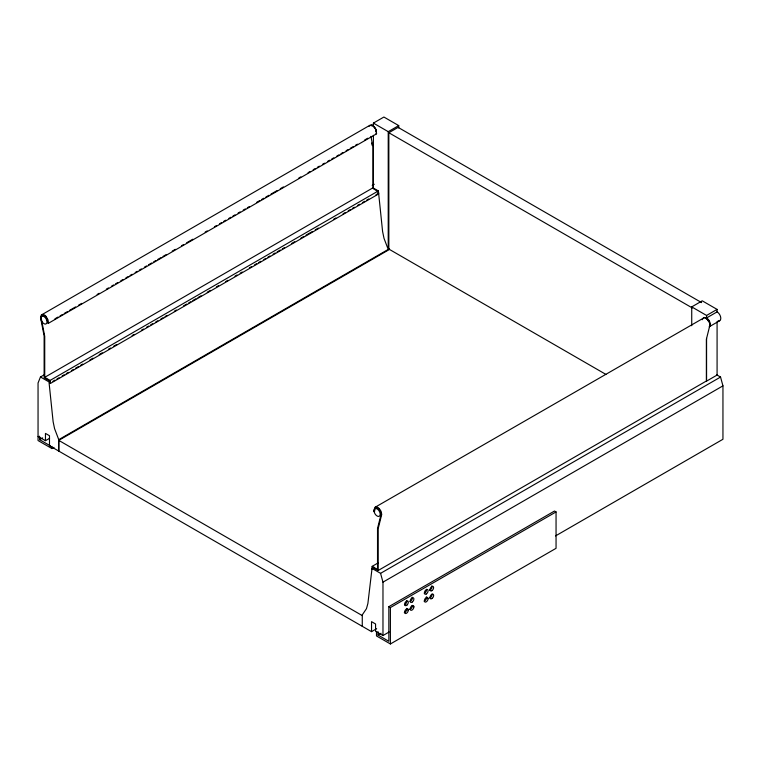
<?xml version="1.0" encoding="UTF-8"?>
<svg xmlns="http://www.w3.org/2000/svg" width="761" height="761" viewBox="0 0 761 761"><rect width="100%" height="100%" fill="white"/><g stroke="black" fill="none" stroke-linecap="round" stroke-linejoin="round"><path stroke-width="1.14" d="M54.012 447.392L51.957 448.571L38.05 440.543L38.05 383.002L40.457 376.98L48.989 381.908L53.127 421.718L54.554 428.586L58.759 439.658L58.759 451.073L58.759 440.372L389.48 249.427M372.158 566.355L371.844 569.019L372.452 569.371L372.681 567.383L378.131 570.522L706.37 381.023L706.37 339.32L709.965 324.88L709.204 321.637L707.597 319.24A5.46 3.149 60 0 0 704.581 317.47L374.726 507.482L373.927 511.306L374.526 511.649L375.087 508.319L376.4 507.758A4.623 2.663 60 0 1 378.949 509.08L380.367 511.05L381.137 514.036L377.523 528.476L377.523 569.466L372.158 566.355L378.331 562.798M374.089 567.23L372.034 568.419L367.896 603.444L366.469 608.676L362.265 614.878L362.265 626.303M702.165 319.734L703.687 317.556M369.018 126.288L371.13 124.975A5.46 3.149 60 0 1 374.146 126.697L376.286 130.426L376.562 133.822L48.333 323.33L47.734 322.978L47.172 318.992L45.86 316.918A4.623 2.663 60 0 0 43.31 315.301L41.893 315.634L41.123 317.737L44.728 336.343L44.728 377.323L50.102 380.424L50.416 383.449L378.645 193.941L378.341 190.925L372.966 187.824L44.728 377.323M370.246 125.08L41.284 315.035L40.523 317.394L44.128 335.991L44.128 377.684L49.579 380.833L50.416 383.449M371.539 125.099A5.241 3.025 60 0 1 373.394 125.594L373.394 123.101L383.896 117.032L398.735 125.594L398.735 127.953M54.935 318.821L58.026 317.042M60.081 315.853L62.145 314.664M64.2 313.475L67.282 311.696M69.346 310.507L75.52 306.94M78.602 305.161L81.693 303.382M97.123 294.469L99.187 293.28M106.388 289.123L108.443 287.934M111.534 286.155L113.589 284.966M115.643 283.777L117.708 282.588M120.79 280.799L122.844 279.62M125.936 277.832L127.991 276.643M130.055 275.453L132.11 274.274M135.192 272.486L137.256 271.296M139.311 270.107L141.365 268.918M144.457 267.14L146.512 265.95M148.576 264.761L151.658 262.983M153.712 261.794L155.777 260.604M157.831 259.415L160.923 257.637M162.978 256.447L166.06 254.669M172.233 251.101L175.325 249.323M181.499 245.755L183.553 244.566M186.645 242.788L192.818 239.22M205.166 232.095L207.22 230.906M214.421 226.749L216.485 225.56M219.568 223.772L221.622 222.583M223.686 221.394L225.741 220.214M228.833 218.426L230.887 217.237M232.942 216.048L235.006 214.868M238.088 213.08L240.143 211.891M243.235 210.112L245.289 208.923M247.354 207.734L249.408 206.545M256.609 202.388L259.701 200.609M261.755 199.42L263.81 198.231M265.874 197.042L268.956 195.263M271.021 194.074L277.194 190.507M280.276 188.728L283.368 186.94M298.797 178.036L300.852 176.847M308.062 172.69L310.117 171.501M313.199 169.713L315.263 168.523M317.318 167.344L319.373 166.155M322.464 164.366L324.519 163.177M327.611 161.399L329.665 160.21M331.72 159.02L333.784 157.831M336.866 156.053L338.93 154.864M340.985 153.674L343.04 152.485M346.131 150.707L348.186 149.517M350.241 148.328L353.332 146.55M355.387 145.361L357.451 144.171M364.652 140.014L367.734 138.226M373.394 123.101L388.224 131.663L398.735 125.594M605.927 374.412L388.842 249.075L388.842 132.737L398.117 127.382L701.623 302.612M40.457 376.98L44.566 374.612M372.215 185.437L374.269 184.257M50.102 380.424L378.341 190.925M52.89 381.309L54.954 380.129M57.008 378.94L59.063 377.751M62.155 375.963L64.209 374.773M66.274 373.594L68.328 372.405M71.41 370.617L73.475 369.427M75.529 368.248L78.621 366.46M80.676 365.27L82.73 364.081M89.941 359.924L93.023 358.146M99.196 354.578L102.288 352.8M108.462 349.232L110.516 348.043M113.598 346.265L116.69 344.486M132.119 335.572L134.183 334.383M141.384 330.226L143.439 329.037M146.531 327.249L148.585 326.069M150.64 324.88L152.704 323.691M155.786 321.903L157.85 320.723M160.932 318.935L162.987 317.746M165.051 316.557L167.106 315.368M174.307 311.211L176.371 310.022M183.572 305.865L186.654 304.086M188.718 302.897L190.773 301.708M192.828 300.519L195.919 298.74M197.974 297.551L201.066 295.772M207.239 292.205L210.321 290.426M216.495 286.859L218.55 285.67M225.76 281.513L227.815 280.324M235.016 276.167L237.071 274.978M240.162 273.199L242.217 272.01M249.418 267.843L251.482 266.664M254.564 264.876L256.628 263.687M258.683 262.497L260.738 261.318M263.829 259.53L265.884 258.34M267.939 257.151L270.003 255.962M273.085 254.184L275.149 252.994M277.204 251.805L280.286 250.027M282.35 248.837L284.405 247.648M291.606 243.491L294.697 241.713M300.871 238.145L303.953 236.367M306.017 235.178L312.191 231.61M315.273 229.832L318.364 228.043M333.794 219.139L335.858 217.95M343.059 213.793L345.114 212.604M348.205 210.816L350.26 209.627M352.314 208.438L354.379 207.258M357.461 205.47L359.515 204.281M362.607 202.502L364.662 201.313M366.726 200.124L368.781 198.935M375.982 194.778L378.036 193.589L378.645 193.941M39.591 436.196L39.591 439.658L42.683 437.87M38.05 436.414L45.46 440.695L49.57 438.317M58.759 439.658L389.489 248.704M691.73 325.737L691.73 306.892L702.241 300.823L717.081 309.394L717.081 311.886A5.241 3.025 60 0 1 720.753 317.737A5.241 3.025 60 0 1 718.042 320.866M691.73 306.892L706.569 315.454L717.081 309.394M719.697 320.714L709.195 326.783A5.241 3.025 60 0 0 709.994 322.578A5.241 3.025 60 0 0 706.569 317.955L717.081 311.886M372.034 568.419L380.567 573.347L720.543 377.056L722.95 385.856L722.95 439.268L555.53 535.925M389.137 631.991L382.973 635.549L382.973 582.146L722.95 385.856M378.027 631.64L378.027 635.045L388.842 641.295L388.842 606.669L554.503 511.031L556.053 511.925L556.053 548.32L390.393 643.968L376.486 635.939L376.486 631.544M388.842 606.669L390.393 607.563L556.053 511.925M45.46 440.695L45.46 433.409L49.484 435.73L49.484 445.718L371.539 631.659L376.676 628.691M378.027 635.045L381.118 633.266M42.007 314.588L42.892 314.483A5.46 3.149 60 0 1 45.907 316.195L48.057 319.934L48.333 323.33M375.458 507.054L376.353 506.978A5.46 3.149 60 0 1 379.359 508.738L380.966 511.145L381.737 514.388L378.131 528.828L378.131 570.522M388.842 132.737L692.348 307.967M375.972 133.479L376.562 133.822M716.748 374.869L720.543 377.056M375.42 189.936L373.394 188.766L373.394 135.353M375.991 190.288L377.808 191.334L378.036 193.589M426.55 597.756L428.091 598.65A2.625 1.512 -60 0 1 426.436 601.732A2.625 1.512 -60 0 1 424.438 601.257L424.391 600.724A2.625 1.512 -60 0 1 426.046 597.699A2.625 1.512 -60 0 1 428.043 598.175L428.101 598.698M412.329 605.965L413.87 606.859M406.755 609.181L408.305 610.075M58.759 440.372L362.265 615.592M382.973 635.549L375.563 631.269L375.563 623.982L371.539 621.661L371.539 631.659M39.591 439.658L50.416 445.898M374.089 127.41L374.821 128.39M707.958 320.486L708.605 321.551M380.567 573.347L382.973 582.146M370.93 136.371L372.966 146.835L372.966 187.824M371.682 143.001L372.139 145.322M375.801 130.635L375.982 131.739M378.464 191.696L382.593 231.496L384.02 238.374L388.224 249.437L388.224 131.663M717.081 321.637L717.081 375.059L706.569 381.128L706.569 338.388M706.569 315.454L706.569 317.955M390.393 607.563L390.393 643.968M51.957 446.384L51.957 448.571M431.81 585.818A2.54 1.465 -60 0 1 431.535 588.481A2.54 1.465 -60 0 1 429.375 590.07M432.048 594.018A2.625 1.512 -60 0 1 429.784 597.956M412.082 597.185A2.625 1.512 -60 0 1 411.948 599.63A2.625 1.512 -60 0 1 409.998 601.523M426.464 589.309A2.625 1.512 -60 0 1 424.296 593.295M406.707 600.81A2.625 1.512 -60 0 1 404.433 604.738M426.331 596.862A2.625 1.512 -60 0 1 426.502 597.28L426.55 597.813A2.625 1.512 -60 0 1 424.172 601.18M412.253 605.375A2.625 1.512 -60 0 1 412.329 605.88L412.291 606.46A2.625 1.512 -60 0 1 409.618 609.428M406.593 608.362A2.625 1.512 -60 0 1 406.745 608.81L406.764 609.352A2.625 1.512 -60 0 1 404.291 612.624M706.332 318.869A4.623 2.663 60 0 1 707.178 319.572M371.539 125.793A4.623 2.663 60 0 1 372.395 126.069M704.943 318.26A4.376 2.521 60 0 1 706.484 318.621M708.034 319.943A4.376 2.521 60 0 1 709.528 322.93M373.299 126.259A4.376 2.521 60 0 1 376.4 132.443M410.217 608.496L410.169 609.076A2.625 1.512 -60 0 0 411.853 610.151A2.625 1.512 -60 0 0 413.832 607.354L413.879 606.764A2.625 1.512 -60 0 0 412.196 605.689A2.625 1.512 -60 0 0 410.217 608.496M408.315 610.246L408.286 609.704A2.625 1.512 -60 0 0 406.374 609.047A2.625 1.512 -60 0 0 404.614 612.025L404.633 612.567A2.625 1.512 -60 0 0 406.545 613.223A2.625 1.512 -60 0 0 408.315 610.246M426.322 593.961A2.625 1.512 -60 0 0 427.806 589.813A2.625 1.512 -60 0 0 424.6 591.82A2.625 1.512 -60 0 0 426.322 593.961M412.51 601.865A2.625 1.512 -60 0 0 413.337 597.804A2.625 1.512 -60 0 0 410.236 600.553A2.625 1.512 -60 0 0 412.51 601.865M431.82 590.717A2.54 1.465 -60 0 0 433.351 586.712A2.54 1.465 -60 0 0 430.241 588.529A2.54 1.465 -60 0 0 431.82 590.717M432.286 598.298A2.625 1.512 -60 0 0 433.114 594.227A2.625 1.512 -60 0 0 430.013 596.985A2.625 1.512 -60 0 0 432.286 598.298M406.935 605.081A2.625 1.512 -60 0 0 407.772 601.009A2.625 1.512 -60 0 0 404.671 603.758A2.625 1.512 -60 0 0 406.935 605.081M374.012 510.774A4.376 2.521 60 0 0 378.721 516.434A4.376 2.521 60 0 0 378.569 510.165A4.376 2.521 60 0 0 374.012 510.774M40.828 318.412A4.376 2.521 60 0 0 45.546 324.072A4.376 2.521 60 0 0 45.394 317.803A4.376 2.521 60 0 0 40.828 318.412"/></g></svg>
